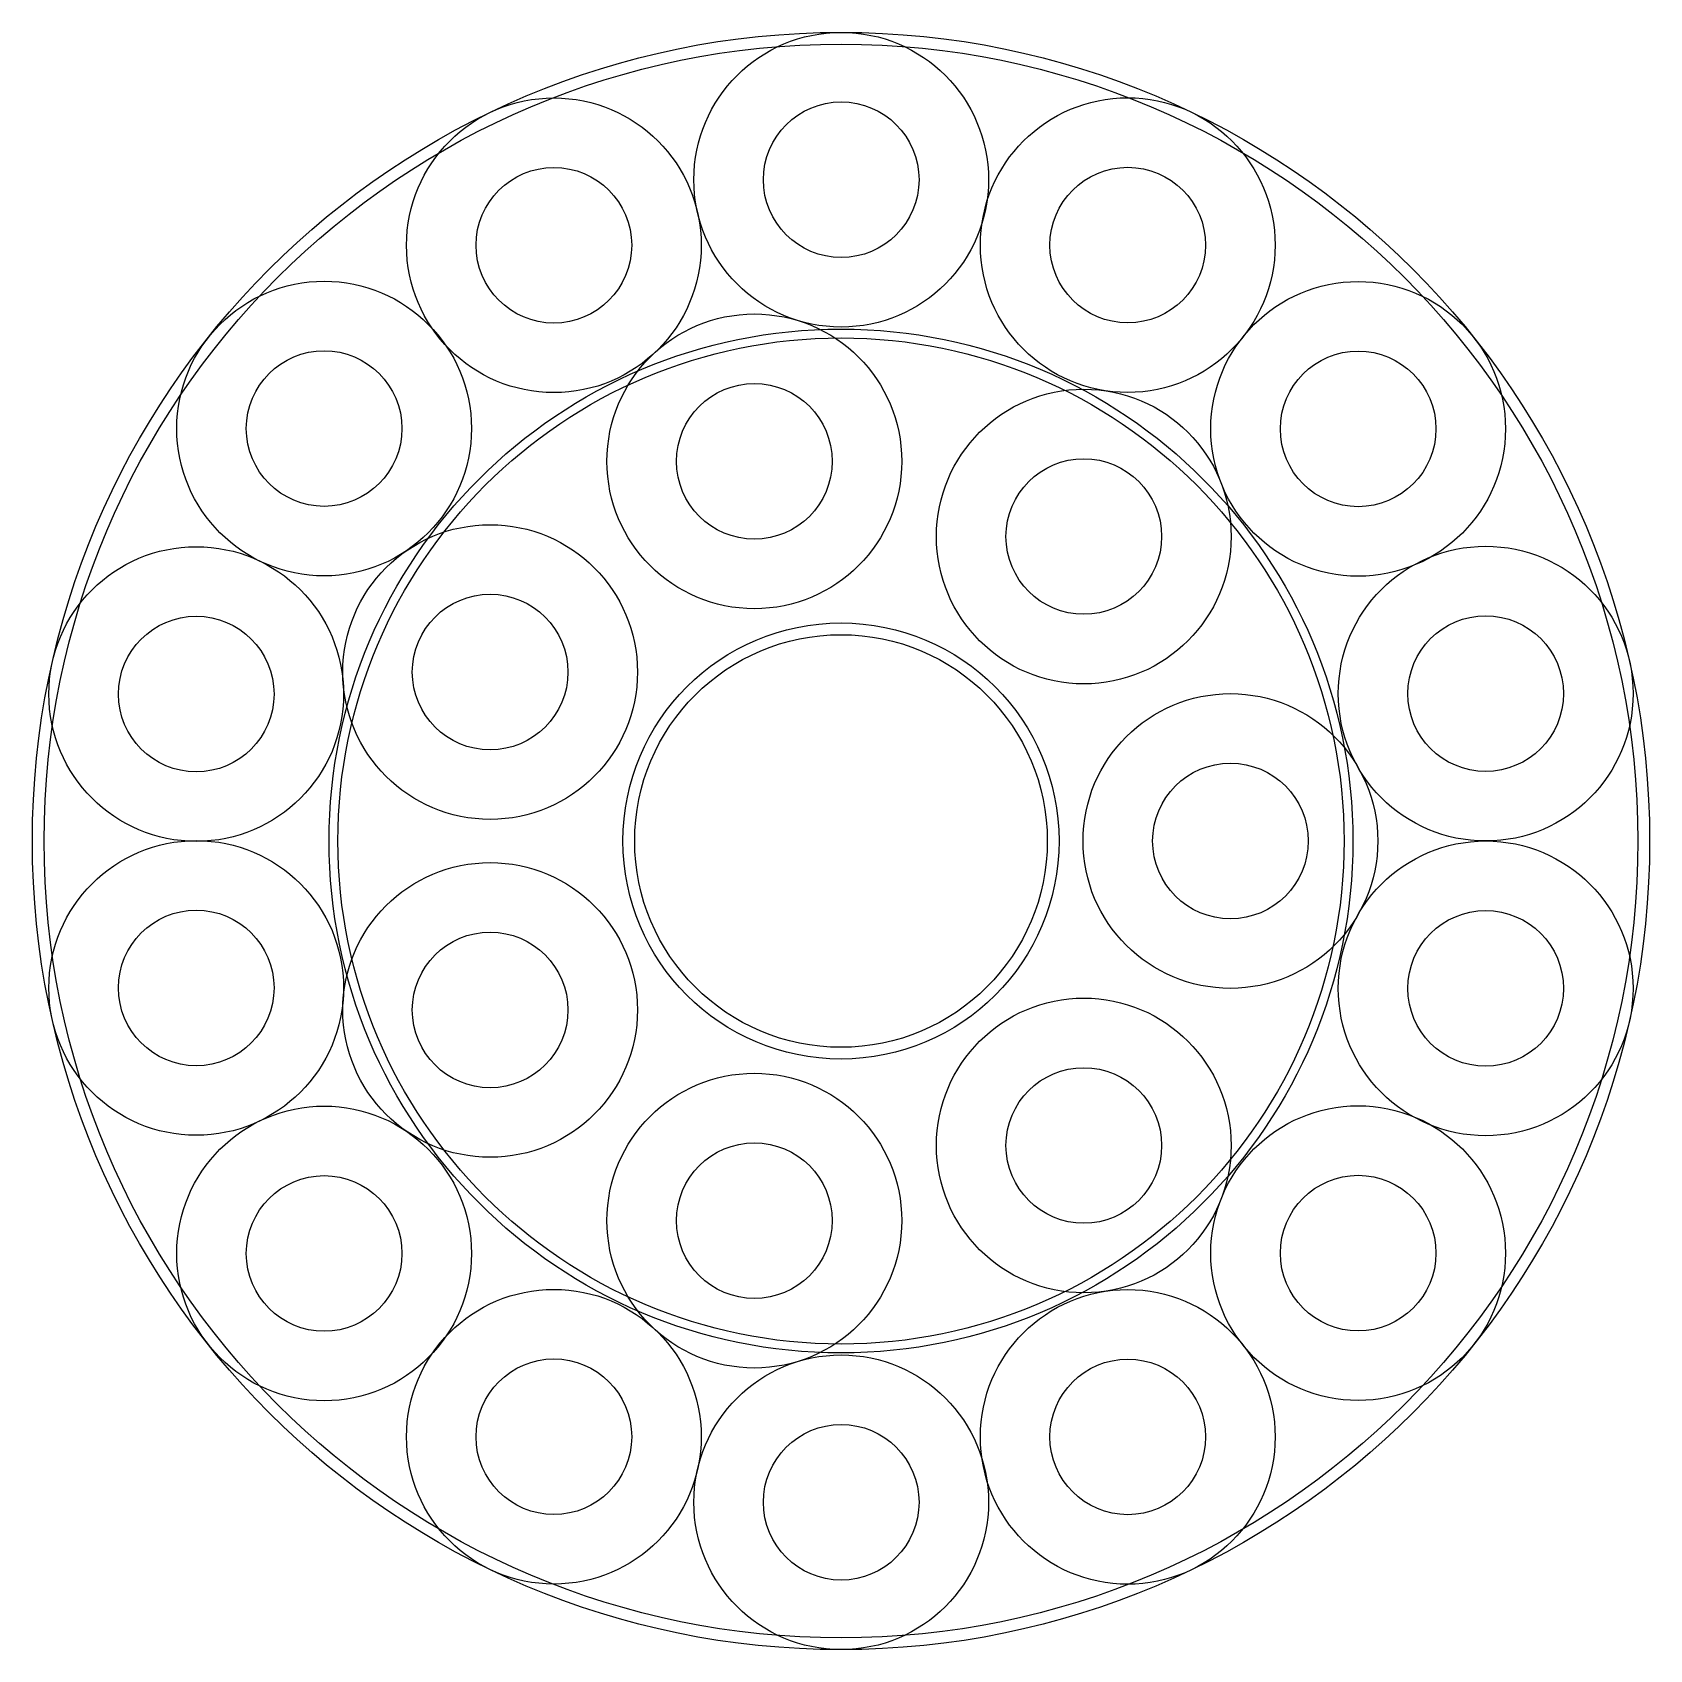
# Model space of a CAD drawing. Header units: millimetres. Extents: x -27.4 to 27.4, y -27.4 to 27.4.
import ezdxf

# ---------------------------------------------------------------- set-up
doc = ezdxf.new("R2010")
doc.units = ezdxf.units.MM
doc.layers.add('Compound', color=7, linetype='CONTINUOUS')

msp = doc.modelspace()

# ---------------------------------------------------------------- linework, layer by layer
at = {"layer": 'Compound'}
for centre, radius in [((0, 0), 27.438), ((0, 0), 27.038), ((0.007, 22.438), 5), ((-9.742, 20.213), 5), ((0.007, 22.438), 2.64), ((9.729, 20.219), 5), ((-9.742, 20.213), 2.64), ((9.729, 20.219), 2.64), ((-17.538, 13.995), 5), ((17.547, 13.984), 5), ((-2.94, 12.882), 5), ((0, 0), 17.369), ((0, 0), 17.069), ((-17.538, 13.995), 2.64), ((17.547, 13.984), 2.64), ((-2.94, 12.882), 2.64), ((8.238, 10.331), 5), ((8.238, 10.331), 2.64), ((-11.905, 5.733), 5), ((-21.877, 4.986), 5), ((21.874, 5), 5), ((-11.905, 5.733), 2.64), ((-21.877, 4.986), 2.64), ((0, 0), 7.4), ((21.874, 5), 2.64), ((0, 0), 7), ((13.213, 0), 5), ((13.213, 0), 2.64), ((-21.877, -4.986), 5), ((21.874, -5), 5), ((-11.905, -5.733), 5), ((-21.877, -4.986), 2.64), ((21.874, -5), 2.64), ((-11.905, -5.733), 2.64), ((8.238, -10.331), 5), ((-2.94, -12.882), 5), ((8.238, -10.331), 2.64), ((-17.538, -13.995), 5), ((17.547, -13.984), 5), ((-2.94, -12.882), 2.64), ((-17.538, -13.995), 2.64), ((17.547, -13.984), 2.64), ((-9.742, -20.213), 5), ((9.729, -20.219), 5), ((0.007, -22.438), 5), ((-9.742, -20.213), 2.64), ((9.729, -20.219), 2.64), ((0.007, -22.438), 2.64)]:
    msp.add_circle(centre, radius, dxfattribs=at)

doc.saveas('drawing.dxf')
